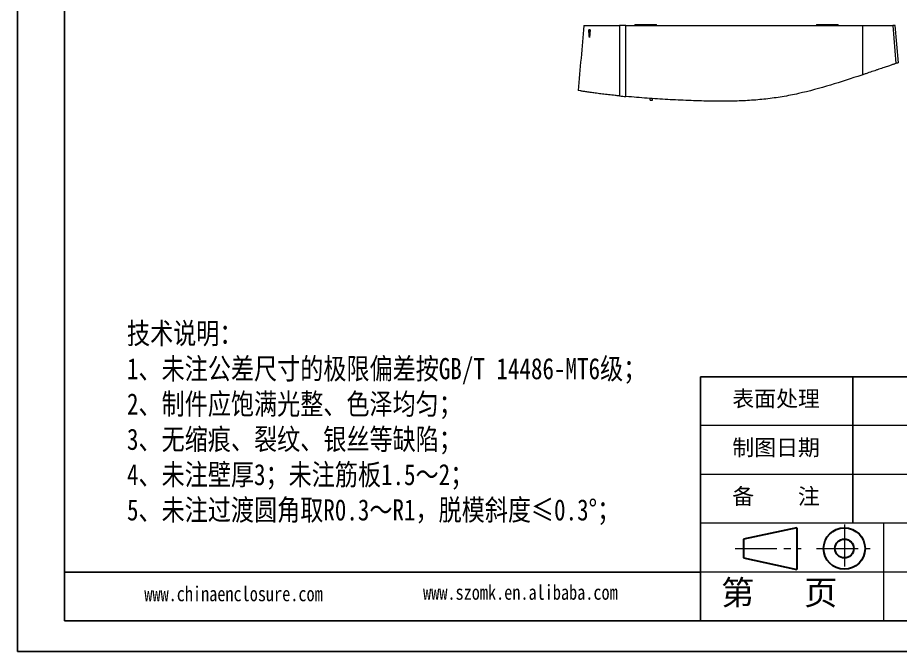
# Model space of a CAD drawing. Header units: inches. Extents: x 1181 to 2938, y 573 to 1158.
# Drawn here: x 1181.1 to 1584.5, y 573 to 862.4 of the extents above; entities that cross this region are included whole.
import ezdxf

# ---------------------------------------------------------------- set-up
doc = ezdxf.new("R2010")
doc.units = ezdxf.units.IN
doc.linetypes.add('CENTER2', pattern=[28.575, 19.05, -3.175, 3.175, -3.175])
doc.layers.add('文字', color=81, linetype='Continuous')
for name, color, linetype, lineweight in [('粗实线', 7, 'Continuous', 30), ('细实线', 3, 'Continuous', 9), ('细点划线', 2, 'CENTER2', 9)]:
    doc.layers.add(name, color=color, linetype=linetype, lineweight=lineweight)
doc.styles.get("Standard").update_dxf_attribs({"font": 'txt', "bigfont": 'gbcbig.shx'})
doc.styles.add('宋体', font='', dxfattribs={"width": 0.8, "height": 3.5})
doc.styles.get('宋体').set_extended_font_data('SimSun')

msp = doc.modelspace()

# ---------------------------------------------------------------- linework, layer by layer
for p, q in [((1181.086, 1158.076), (1181.086, 572.957)), ((1202.499, 1144.144), (1202.499, 586.888)), ((1181.086, 843.845), (1181.086, 572.957)), ((1660.326, 698.339), (1493.149, 698.339)), ((1493.149, 586.888), (1493.149, 698.339)), ((1562.806, 631.469), (1562.806, 698.339)), ((1493.149, 609.178), (1202.499, 609.178)), ((1202.499, 586.888), (1994.68, 586.888)), ((1181.086, 572.957), (2008.611, 572.957)), ((1181.086, 572.957), (1564.2, 572.957))]:
    msp.add_line(p, q)
at = {"color": 7, "linetype": 'Continuous', "lineweight": 15}
for p, q in [((1463.081, 859.253), (1463.081, 858.753)), ((1463.081, 859.253), (1473.081, 859.253)), ((1473.081, 858.753), (1473.081, 859.253)), ((1546.081, 859.253), (1546.081, 858.753)), ((1546.081, 859.253), (1556.081, 859.253)), ((1556.081, 858.753), (1556.081, 859.253)), ((1439.876, 858.753), (1456.18, 858.753)), ((1442.054, 856.75), (1442.054, 856.753)), ((1442.369, 856.753), (1442.054, 856.753)), ((1442.678, 856.753), (1442.369, 853.253)), ((1442.369, 853.253), (1442.369, 856.753)), ((1442.678, 856.753), (1442.369, 856.753)), ((1456.18, 858.753), (1456.18, 826.647)), ((1458.985, 858.753), (1456.18, 858.753)), ((1459.012, 826.379), (1458.985, 858.753)), ((1458.985, 858.753), (1567.304, 858.753)), ((1567.342, 836.325), (1567.304, 858.753)), ((1567.304, 858.753), (1580.968, 858.753)), ((1580.968, 858.753), (1582.477, 841.45)), ((1582.111, 858.753), (1580.968, 858.753)), ((1583.592, 841.829), (1582.111, 858.753)), ((1470.19, 824.753), (1470.19, 825.505)), ((1470.19, 824.753), (1471.19, 824.753)), ((1471.19, 824.753), (1471.19, 825.436)), ((1507.987, 824.253), (1497.107, 824.253))]:
    msp.add_line(p, q, dxfattribs=at)
for points in [[(1439.876, 858.753), (1438.976, 848.874), (1438.081, 838.994), (1437.19, 829.114)], [(1442.369, 853.253), (1442.272, 854.425), (1442.169, 855.592), (1442.054, 856.75)], [(1567.342, 836.325), (1567.181, 836.272), (1567.02, 836.218), (1566.859, 836.164)], [(1447.118, 827.648), (1447.073, 827.653), (1447.029, 827.659), (1446.984, 827.664)], [(1456.18, 826.647), (1455.476, 826.716), (1454.772, 826.787), (1454.074, 826.859)], [(1459.241, 826.358), (1459.165, 826.365), (1459.089, 826.372), (1459.012, 826.379)]]:
    msp.add_open_spline(points, degree=3, dxfattribs=at)
for points, knots in [([(1582.477, 841.45), (1582.399, 841.423), (1582.231, 841.366), (1581.849, 841.236), (1581.7, 841.185), (1581.359, 841.069), (1581.165, 841.003), (1580.529, 840.787), (1580.031, 840.617), (1578.893, 840.23), (1578.246, 840.01), (1576.858, 839.538), (1576.113, 839.284), (1574.92, 838.88), (1574.508, 838.74), (1573.67, 838.456), (1573.245, 838.312), (1571.949, 837.873), (1571.059, 837.573), (1569.683, 837.11), (1569.217, 836.953), (1568.283, 836.64), (1567.814, 836.483), (1567.342, 836.325)], [0, 0, 0, 0, 0.125, 0.125, 0.1875, 0.1875, 0.25, 0.25, 0.375, 0.375, 0.5, 0.5, 0.625, 0.625, 0.6875, 0.6875, 0.75, 0.75, 0.875, 0.875, 0.9375, 0.9375, 1, 1, 1, 1]), ([(1583.591, 841.829), (1583.567, 841.82), (1583.519, 841.804), (1583.148, 841.678), (1582.7, 841.526), (1582.477, 841.45)], [0, 0, 0, 0, 0.33105344, 0.66555833, 1, 1, 1, 1]), ([(1566.859, 836.164), (1562.089, 834.574), (1557.308, 833.016), (1547.674, 830.127), (1542.82, 828.801), (1535.46, 827.17), (1532.992, 826.686), (1528.027, 825.853), (1525.538, 825.506), (1520.544, 824.943), (1518.04, 824.728), (1513.02, 824.41), (1510.503, 824.308), (1507.987, 824.253)], [0, 0, 0, 0, 0.25, 0.25, 0.5, 0.5, 0.625, 0.625, 0.75, 0.75, 0.875, 0.875, 1, 1, 1, 1]), ([(1454.074, 826.859), (1453.072, 826.963), (1452.093, 827.068), (1450.177, 827.281), (1449.241, 827.39), (1447.868, 827.555), (1447.415, 827.61), (1446.534, 827.721), (1446.105, 827.775), (1444.851, 827.938), (1444.058, 828.046), (1442.936, 828.203), (1442.572, 828.255), (1441.87, 828.357), (1441.534, 828.407), (1440.575, 828.552), (1439.997, 828.642), (1439.222, 828.767), (1438.98, 828.807), (1438.525, 828.883), (1438.314, 828.919), (1437.738, 829.017), (1437.428, 829.072), (1437.19, 829.114)], [0, 0, 0, 0, 0.125, 0.125, 0.25, 0.25, 0.3125, 0.3125, 0.375, 0.375, 0.5, 0.5, 0.5625, 0.5625, 0.625, 0.625, 0.75, 0.75, 0.8125, 0.8125, 0.875, 0.875, 1, 1, 1, 1]), ([(1456.18, 826.647), (1456.652, 826.601), (1457.124, 826.555), (1457.596, 826.511), (1458.068, 826.466), (1458.54, 826.422), (1459.012, 826.379)], [0, 0, 0, 0, 0.0014226286, 0.0014226286, 0.0014226286, 0.0028452721, 0.0028452721, 0.0028452721, 0.0028452721]), ([(1497.107, 824.253), (1493.947, 824.31), (1490.787, 824.405), (1484.47, 824.651), (1481.313, 824.803), (1475.001, 825.157), (1471.846, 825.359), (1465.54, 825.816), (1462.389, 826.071), (1459.241, 826.358)], [0, 0, 0, 0, 0.25, 0.25, 0.5, 0.5, 0.75, 0.75, 1, 1, 1, 1])]:
    msp.add_open_spline(points, degree=3, knots=knots, dxfattribs=at)
at = {"layer": '粗实线', "color": 7}
for p, q in [((1537.203, 629.383), (1512.848, 624.221)), ((1537.203, 629.383), (1537.203, 610.295)), ((1512.848, 624.221), (1512.848, 615.608)), ((1512.848, 615.608), (1537.203, 610.295))]:
    msp.add_line(p, q, dxfattribs=at)
for radius in [9.469, 4.307]:
    msp.add_circle((1558.88, 619.914), radius, dxfattribs=at)
at = {"layer": '细实线', "color": 7}
for p, q in [((1660.326, 676.049), (1493.149, 676.049)), ((1660.326, 653.759), (1493.149, 653.759)), ((1994.68, 631.469), (1493.149, 631.469)), ((1576.738, 631.469), (1576.738, 586.888)), ((1660.326, 609.178), (1493.149, 609.178))]:
    msp.add_line(p, q, dxfattribs=at)
at = {"layer": '细点划线', "color": 7}
for p, q in [((1558.88, 630.814), (1558.88, 609.178)), ((1508.965, 619.914), (1539.069, 619.914)), ((1546.216, 619.914), (1570.689, 619.914))]:
    msp.add_line(p, q, dxfattribs=at)

# ---------------------------------------------------------------- texts
at = {"char_height": 7.33053, "width": 4166.30665, "attachment_point": 1}
for s, insert in [('{\\fSimHei|b0|i0|c134|p49;表面处理}', (1507.687, 692.013)), ('{\\fSimHei|b0|i0|c134|p49;制图日期}', (1507.687, 669.723)), ('{\\fSimHei|b0|i0|c134|p49;备    注}', (1507.687, 647.433))]:
    msp.add_mtext(s, dxfattribs=dict(at, insert=insert))
at = {"layer": '文字', "color": 0, "attachment_point": 1, "style": '宋体'}
for s, insert, char_height, width in [('{\\H1.111x;技术说明：\\P1、未注公差尺寸的极限偏差按GB/T 14486-MT6级；\\P2、制件应饱满光整、色泽均匀；\\P3、无缩痕、裂纹、银丝等缺陷；\\P4、未注壁厚3；未注筋板1.5～2；\\P5、未注过渡圆角取R0.3～R1，脱模斜度≤0.3%%D；}', (1231.048, 723.041), 8.70713, 317.14289), ('www.chinaenclosure.com', (1238.966, 602.656), 6.81091, 119.66116), ('www.szomk.en.alibaba.com', (1366.359, 603.33), 6.81091, 119.66116)]:
    msp.add_mtext(s, dxfattribs=dict(at, insert=insert, char_height=char_height, width=width))
at = {"layer": '细实线', "color": 7, "insert": (1502.528, 605.347), "char_height": 11.14513, "width": 83.58844, "attachment_point": 1}
msp.add_mtext('{\\fSimSun|b0|i0|c134|p54;第   页}', dxfattribs=at)

doc.saveas('drawing.dxf')
